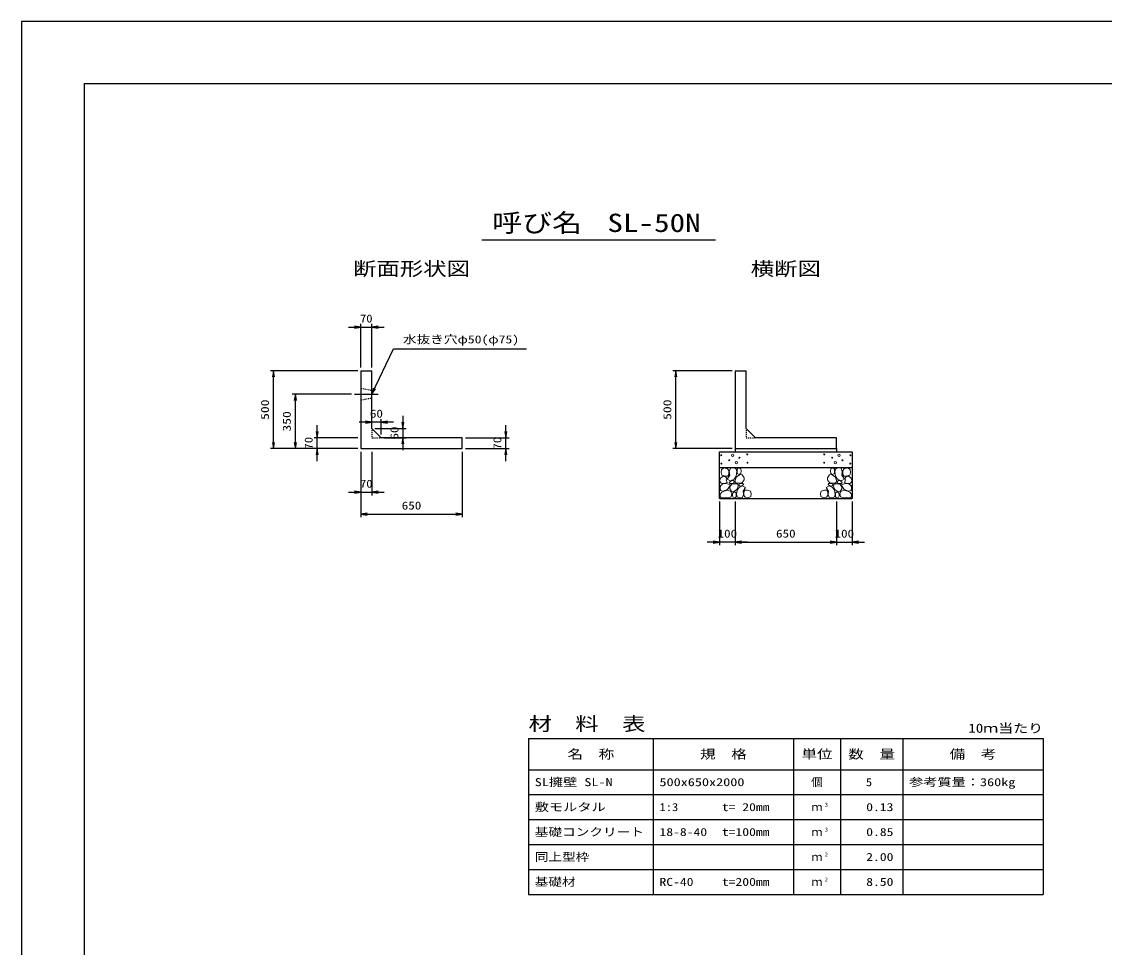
# Model space of a CAD drawing. Units: millimetres at full size. Extents: x 0 to 16820, y 0 to 11880.
# Drawn here: x 0 to 6942, y 5940 to 11880 of the extents above; entities that cross this region are included whole.
import ezdxf
from ezdxf.enums import TextEntityAlignment as Align

# ---------------------------------------------------------------- set-up
doc = ezdxf.new("R2010")
doc.units = ezdxf.units.MM
doc.linetypes.add('CHAIN', pattern=[18.5, 12, -1.5, 3.5, -1.5])
doc.linetypes.add('DASHED_SPACED', pattern=[12, 6, -6])
for name, color, linetype, lineweight in [('D-BMK', 2, 'CHAIN', 25), ('D-DCR-HCHn', 4, 'Continuous', 9), ('D-MTR-FRAM', 7, 'Continuous', 25), ('D-MTR-LINE', 7, 'Continuous', 25), ('D-STR-DIM', 7, 'Continuous', 25), ('D-STR-STRn', 1, 'Continuous', 25), ('D-STR-TXT', 7, 'Continuous', 25), ('D-TTL', 2, 'Continuous', 25), ('D-TTL-TXT', 7, 'Continuous', 25)]:
    doc.layers.add(name, color=color, linetype=linetype, lineweight=lineweight)
doc.layers.add('D-MTR', color=7, linetype='Continuous')
doc.layers.add('D-MTR-TXT', color=7, linetype='Continuous')
doc.styles.add('ＭＳ ゴシック', font='')
doc.styles.get('ＭＳ ゴシック').set_extended_font_data('MS Gothic')

# ---------------------------------------------------------------- blocks, each defined once
blk = doc.blocks.new('open_arrow')
at = {"color": 0, "linetype": 'Continuous', "lineweight": -2}
blk.add_lwpolyline([(7.5, 1.25), (0, 0), (7.5, -1.25)], dxfattribs=at)

msp = doc.modelspace()

# ---------------------------------------------------------------- linework, layer by layer
at = {"layer": 'D-BMK'}
msp.add_line((2135, 9490), (2285, 9490), dxfattribs=at)
at = {"layer": 'D-DCR-HCHn'}
for points in [[(4482.281, 8953.808), (4475.346, 8933.005), (4484.592, 8919.136), (4507.707, 8916.824), (4523.488, 8923.599), (4516.952, 8939.939), (4521.575, 8949.185), (4512.33, 8958.431), (4498.461, 8963.053)], [(4526.198, 9011.594), (4505.395, 9016.217), (4486.904, 9006.971), (4484.592, 8986.168), (4489.215, 8969.988), (4512.33, 8963.053), (4528.51, 8963.053), (4535.444, 8974.611), (4535.444, 9000.037)], [(4544.69, 9013.906), (4537.756, 8993.102), (4540.067, 8969.988), (4523.887, 8944.562), (4544.69, 8933.005), (4567.805, 8944.562), (4581.673, 8963.053), (4586.296, 8993.102), (4581.673, 9009.283), (4567.805, 9016.217)], [(4583.985, 8958.431), (4572.427, 8930.693), (4581.673, 8919.136), (4609.411, 8919.136), (4620.968, 8923.759), (4632.525, 8939.939), (4632.525, 8953.808), (4620.968, 8972.299), (4607.099, 8974.611)], [(4588.608, 9009.283), (4588.608, 8981.545), (4600.165, 8974.611), (4611.722, 8981.545), (4614.034, 8997.725), (4611.722, 9011.594), (4595.542, 9016.217)], [(5216.015, 8958.431), (5227.573, 8930.693), (5218.327, 8919.136), (5190.589, 8919.136), (5179.032, 8923.759), (5167.475, 8939.939), (5167.475, 8953.808), (5179.032, 8972.299), (5192.901, 8974.611)], [(5211.392, 9009.283), (5211.392, 8981.545), (5199.835, 8974.611), (5188.278, 8981.545), (5185.966, 8997.725), (5188.278, 9011.594), (5204.458, 9016.217)], [(5255.31, 9013.906), (5262.244, 8993.102), (5259.933, 8969.988), (5276.113, 8944.562), (5255.31, 8933.005), (5232.195, 8944.562), (5218.327, 8963.053), (5213.704, 8993.102), (5218.327, 9009.283), (5232.195, 9016.217)], [(5273.802, 9011.594), (5294.605, 9016.217), (5313.096, 9006.971), (5315.408, 8986.168), (5310.785, 8969.988), (5287.67, 8963.053), (5271.49, 8963.053), (5264.556, 8974.611), (5264.556, 9000.037)], [(5317.719, 8953.808), (5324.654, 8933.005), (5315.408, 8919.136), (5292.293, 8916.824), (5276.512, 8923.599), (5283.048, 8939.939), (5278.425, 8949.185), (5287.67, 8958.431), (5301.539, 8963.053)], [(4526.155, 8877.009), (4543.277, 8902.692), (4541.137, 8909.112), (4517.594, 8915.533), (4496.192, 8913.393), (4481.21, 8900.551), (4479.07, 8885.57), (4481.21, 8870.588), (4498.332, 8866.308)], [(4549.313, 8933.005), (4537.756, 8923.759), (4542.379, 8916.824), (4558.559, 8916.824), (4565.493, 8919.136), (4570.116, 8928.382), (4563.182, 8935.316)], [(4586.082, 8877.009), (4596.783, 8902.692), (4588.222, 8913.393), (4562.539, 8913.393), (4551.838, 8909.112), (4541.137, 8894.131), (4541.137, 8881.289), (4551.838, 8864.167), (4564.679, 8862.027)], [(4622.466, 8825.643), (4628.886, 8844.905), (4626.746, 8866.308), (4641.728, 8889.85), (4622.466, 8900.551), (4601.063, 8889.85), (4588.222, 8872.728), (4583.941, 8844.905), (4588.222, 8829.924), (4601.063, 8823.503)], [(4618.185, 8900.551), (4628.886, 8909.112), (4624.606, 8915.533), (4609.624, 8915.533), (4603.204, 8913.393), (4598.923, 8904.832), (4605.344, 8898.411)], [(5177.534, 8825.643), (5171.114, 8844.905), (5173.254, 8866.308), (5158.272, 8889.85), (5177.534, 8900.551), (5198.937, 8889.85), (5211.778, 8872.728), (5216.059, 8844.905), (5211.778, 8829.924), (5198.937, 8823.503)], [(5181.815, 8900.551), (5171.114, 8909.112), (5175.394, 8915.533), (5190.376, 8915.533), (5196.796, 8913.393), (5201.077, 8904.832), (5194.656, 8898.411)], [(5213.918, 8877.009), (5203.217, 8902.692), (5211.778, 8913.393), (5237.461, 8913.393), (5248.162, 8909.112), (5258.863, 8894.131), (5258.863, 8881.289), (5248.162, 8864.167), (5235.321, 8862.027)], [(5250.687, 8933.005), (5262.244, 8923.759), (5257.621, 8916.824), (5241.441, 8916.824), (5234.507, 8919.136), (5229.884, 8928.382), (5236.818, 8935.316)], [(5273.845, 8877.009), (5256.723, 8902.692), (5258.863, 8909.112), (5282.406, 8915.533), (5303.808, 8913.393), (5318.79, 8900.551), (5320.93, 8885.57), (5318.79, 8870.588), (5301.668, 8866.308)], [(4534.716, 8823.503), (4549.698, 8829.924), (4553.978, 8851.326), (4545.417, 8866.308), (4530.435, 8870.588), (4511.173, 8868.448), (4489.771, 8859.887), (4479.07, 8847.045), (4479.07, 8832.064), (4485.49, 8823.503), (4511.173, 8825.643)], [(4581.801, 8829.924), (4581.801, 8855.606), (4571.1, 8862.027), (4560.399, 8855.606), (4558.259, 8840.625), (4560.399, 8827.783), (4575.381, 8823.503)], [(4639.588, 8827.783), (4658.85, 8823.503), (4675.972, 8832.064), (4678.112, 8851.326), (4673.831, 8866.308), (4652.429, 8872.728), (4637.447, 8872.728), (4631.027, 8862.027), (4631.027, 8838.484)], [(5160.412, 8827.783), (5141.15, 8823.503), (5124.028, 8832.064), (5121.888, 8851.326), (5126.169, 8866.308), (5147.571, 8872.728), (5162.553, 8872.728), (5168.973, 8862.027), (5168.973, 8838.484)], [(5218.199, 8829.924), (5218.199, 8855.606), (5228.9, 8862.027), (5239.601, 8855.606), (5241.741, 8840.625), (5239.601, 8827.783), (5224.619, 8823.503)], [(5265.284, 8823.503), (5250.302, 8829.924), (5246.022, 8851.326), (5254.583, 8866.308), (5269.565, 8870.588), (5288.827, 8868.448), (5310.229, 8859.887), (5320.93, 8847.045), (5320.93, 8832.064), (5314.51, 8823.503), (5288.827, 8825.643)]]:
    msp.add_lwpolyline(points, close=True, dxfattribs=at)
for centre, radius in [((4485.727, 9097.43), 3), ((4558.336, 9097.43), 7.5), ((4653.131, 9103.481), 3), ((5146.869, 9103.481), 3), ((5241.664, 9097.43), 7.5), ((5314.273, 9097.43), 3), ((4486.869, 9043.919), 3), ((4537.292, 9065.761), 3), ((4581.664, 9049.97), 7.5), ((4602.708, 9081.639), 3), ((4654.273, 9049.97), 3), ((5145.727, 9049.97), 3), ((5197.292, 9081.639), 3), ((5218.336, 9049.97), 7.5), ((5262.708, 9065.761), 3), ((5313.131, 9043.919), 3)]:
    msp.add_circle(centre, radius, dxfattribs=at)
at = {"layer": 'D-MTR-FRAM'}
for p, q in [((3250, 7280), (6550, 7280)), ((3250, 7280), (3250, 6280)), ((6550, 7280), (6550, 6280)), ((3250, 6280), (6550, 6280))]:
    msp.add_line(p, q, dxfattribs=at)
at = {"layer": 'D-MTR-LINE'}
for p, q in [((4050, 7280), (4050, 6280)), ((4950, 7280), (4950, 6280)), ((5250, 7280), (5250, 6280)), ((5650, 7280), (5650, 6280)), ((3250, 7080), (6550, 7080)), ((3250, 6920), (6550, 6920)), ((3250, 6760), (6550, 6760)), ((3250, 6600), (6550, 6600)), ((3250, 6440), (6550, 6440))]:
    msp.add_line(p, q, dxfattribs=at)
at = {"layer": 'D-STR-DIM'}
for p, q in [((2175, 9660), (2175, 9940)), ((2245, 9660), (2245, 9940)), ((2095, 9920), (2325, 9920)), ((2155, 9640), (1595, 9640)), ((1615, 9140), (1615, 9640)), ((4555, 9640), (4175, 9640)), ((4195, 9140), (4195, 9640)), ((2115, 9490), (1735, 9490)), ((1755, 9140), (1755, 9490)), ((2385, 9310), (2165, 9310)), ((2245, 9290), (2245, 9330)), ((2305, 9230), (2305, 9330)), ((2445, 9350), (2445, 9130)), ((1895, 9060), (1895, 9290)), ((2265, 9270), (2465, 9270)), ((3105, 9060), (3105, 9290)), ((2155, 9210), (1875, 9210)), ((2325, 9210), (2465, 9210)), ((2845, 9210), (3125, 9210)), ((2155, 9140), (1595, 9140)), ((2155, 9140), (1735, 9140)), ((2155, 9140), (1875, 9140)), ((2175, 9120), (2175, 8840)), ((2175, 9120), (2175, 8700)), ((2245, 9120), (2245, 8840)), ((2825, 9120), (2825, 8700)), ((2845, 9140), (3125, 9140)), ((4555, 9140), (4175, 9140)), ((2095, 8860), (2325, 8860)), ((4475, 8800), (4475, 8520)), ((4575, 8800), (4575, 8520)), ((4575, 8800), (4575, 8520)), ((5225, 8800), (5225, 8520)), ((5225, 8800), (5225, 8520)), ((5325, 8800), (5325, 8520)), ((2175, 8720), (2825, 8720)), ((4655, 8540), (4395, 8540)), ((4575, 8540), (5225, 8540)), ((5145, 8540), (5405, 8540))]:
    msp.add_line(p, q, dxfattribs=at)
at = {"layer": 'D-STR-STRn'}
for p, q in [((2175, 9640), (2245, 9640)), ((2175, 9640), (2175, 9140)), ((2245, 9270), (2245, 9640)), ((4575, 9640), (4645, 9640)), ((4575, 9640), (4575, 9140)), ((4645, 9270), (4645, 9640)), ((2305, 9210), (2245, 9270)), ((4705, 9210), (4645, 9270)), ((2825, 9210), (2305, 9210)), ((2825, 9140), (2825, 9210)), ((5225, 9210), (4705, 9210)), ((5225, 9140), (5225, 9210)), ((2175, 9140), (2825, 9140)), ((4475, 8820), (4475, 9120)), ((4475, 9120), (5325, 9120)), ((4575, 9140), (5225, 9140)), ((4575, 9140), (4575, 9120)), ((5225, 9140), (5225, 9120)), ((5325, 9120), (5325, 8820)), ((4475, 9020), (5325, 9020)), ((4475, 8820), (5325, 8820))]:
    msp.add_line(p, q, dxfattribs=at)
at = {"layer": 'D-STR-STRn', "linetype": 'DASHED_SPACED'}
for p, q in [((2175, 9527.5), (2245, 9515)), ((2175, 9452.5), (2245, 9465))]:
    msp.add_line(p, q, dxfattribs=at)
at = {"layer": 'D-STR-STRn', "color": 2, "linetype": 'DASHED_SPACED'}
for p, q in [((2245, 9270), (2245, 9210)), ((4645, 9270), (4645, 9210)), ((2245, 9210), (2305, 9210)), ((4645, 9210), (4705, 9210))]:
    msp.add_line(p, q, dxfattribs=at)
at = {"layer": 'D-STR-TXT'}
msp.add_lwpolyline([(2245, 9490), (2385, 9780), (2425, 9780), (3238.096, 9780)], dxfattribs=at)
at = {"layer": 'D-TTL'}
for points in [[(0, 0), (16820, 0), (16820, 11880), (0, 11880)], [(400, 400), (16420, 400), (16420, 11480), (400, 11480)]]:
    msp.add_lwpolyline(points, close=True, dxfattribs=at)
at = {"layer": 'D-TTL-TXT'}
msp.add_line((2950, 10480), (4450, 10480), dxfattribs=at)

# ---------------------------------------------------------------- block references
at = {"layer": 'D-STR-DIM', "xscale": 5.33, "yscale": 5.33}
for p, rotation in [((2175, 9920), 180), ((1615, 9640), 270), ((4195, 9640), 270), ((1755, 9490), 270), ((2245, 9310), 180), ((2445, 9270), 90), ((1895, 9210), 90), ((3105, 9210), 90), ((1615, 9140), 90), ((1755, 9140), 90), ((2445, 9210), 270), ((4195, 9140), 90), ((1895, 9140), 270), ((3105, 9140), 270), ((2175, 8860), 180), ((2825, 8720), 180), ((4475, 8540), 180), ((5225, 8540), 180), ((5225, 8540), 180)]:
    msp.add_blockref('open_arrow', p, dxfattribs=dict(at, rotation=rotation))
for p in [(2245, 9920), (2305, 9310), (2245, 8860), (2175, 8720), (4575, 8540), (4575, 8540), (5325, 8540)]:
    msp.add_blockref('open_arrow', p, dxfattribs=at)
at = {"layer": 'D-STR-TXT', "xscale": 5.33, "yscale": 5.33, "rotation": 64.2}
msp.add_blockref('open_arrow', (2245, 9490), dxfattribs=at)

# ---------------------------------------------------------------- texts
at = {"layer": 'D-MTR', "style": 'ＭＳ ゴシック', "width": 1.25}
msp.add_text('材\u3000料\u3000表', height=87.98, dxfattribs=at).set_placement((3250, 7304), align=Align.BOTTOM_LEFT)
at = {"layer": 'D-MTR', "style": 'ＭＳ ゴシック', "width": 1.2}
msp.add_text('10ｍ当たり', height=58.65, dxfattribs=at).set_placement((6550, 7299.333), align=Align.BOTTOM_RIGHT)
at = {"layer": 'D-MTR-TXT', "style": 'ＭＳ ゴシック'}
for s, height, width, p in [('名\u3000称', 58.65, 1.25, (3650, 7180)), ('規\u3000格', 58.65, 1.25, (4500, 7180)), ('単位', 58.65, 1.25, (5100, 7180)), ('数\u3000量', 58.65, 1.25, (5450, 7180)), ('備\u3000考', 58.65, 1.25, (6100, 7180)), ('個', 51.32, 1.1, (5100, 7000))]:
    msp.add_text(s, height=height, dxfattribs=dict(at, width=width)).set_placement(p, align=Align.MIDDLE_CENTER)
for s, width, p in [('SL擁壁 SL-N', 1.3, (3290, 7000)), ('500x650x2000', 1.3, (4090, 7000)), ('参考質量：360kg', 1.3, (5690, 7000)), ('敷モルタル', 1.3, (3290, 6840)), ('1:3', 1.15, (4090, 6840)), ('t= 20mm', 1.25, (4490, 6840)), ('基礎コンクリート', 1.25, (3290, 6680)), ('18-8-40', 1.25, (4090, 6680)), ('t=100mm', 1.25, (4490, 6680)), ('同上型枠', 1.25, (3290, 6520)), ('基礎材', 1.25, (3290, 6360)), ('RC-40', 1.25, (4090, 6360)), ('t=200mm', 1.25, (4490, 6360))]:
    msp.add_text(s, height=51.32, dxfattribs=dict(at, width=width)).set_placement(p, align=Align.MIDDLE_LEFT)
for s, width, p in [('5', 1.15, (5453.553, 7000)), ('0.13', 1.25, (5590, 6840)), ('0.85', 1.25, (5590, 6680)), ('2.00', 1.25, (5590, 6520)), ('8.50', 1.25, (5590, 6360))]:
    msp.add_text(s, height=51.32, dxfattribs=dict(at, width=width)).set_placement(p, align=Align.MIDDLE_RIGHT)
for p in [(5100, 6840), (5100, 6680), (5100, 6520), (5100, 6360)]:
    msp.add_text('ｍ', height=51.32, dxfattribs=at).set_placement(p, align=Align.MIDDLE_CENTER)
at = {"layer": 'D-MTR-TXT', "style": 'ＭＳ ゴシック', "width": 1.15}
for s, p in [('3', (5150, 6835.333)), ('3', (5150, 6675.333)), ('2', (5150, 6515.333)), ('2', (5150, 6355.333))]:
    msp.add_text(s, height=25.66, dxfattribs=at).set_placement(p, align=Align.BOTTOM_LEFT)
at = {"layer": 'D-STR-DIM', "style": 'ＭＳ ゴシック'}
for s, width, p in [('70', 1.15, (2210, 9975)), ('60', 1.2, (2275, 9365)), ('70', 1.15, (2210, 8915)), ('650', 1.2, (2500, 8775)), ('100', 1.2, (4525, 8595)), ('650', 1.2, (4900, 8595)), ('100', 1.2, (5275, 8595))]:
    msp.add_text(s, height=51.32, dxfattribs=dict(at, width=width)).set_placement(p, align=Align.MIDDLE_CENTER)
for s, width, p in [('500', 1.25, (1560, 9390)), ('500', 1.25, (4140, 9390)), ('350', 1.25, (1700, 9315)), ('60', 1.2, (2390, 9240)), ('70', 1.15, (1840, 9175)), ('70', 1.15, (3050, 9175))]:
    msp.add_text(s, height=51.32, rotation=90, dxfattribs=dict(at, width=width)).set_placement(p, align=Align.MIDDLE_CENTER)
at = {"layer": 'D-STR-TXT', "style": 'ＭＳ ゴシック', "width": 1.25}
msp.add_text('水抜き穴φ50(φ75)', height=51.32, dxfattribs=at).set_placement((2445, 9800), align=Align.BOTTOM_LEFT)
at = {"layer": 'D-TTL-TXT', "style": 'ＭＳ ゴシック'}
for s, height, width, p in [('呼び名', 117.3, 1.2, (3305, 10495)), ('SL-50N', 117.3, 1.25, (4055, 10495)), ('断面形状図', 87.98, 1.25, (2500, 10224)), ('横断図', 87.98, 1.25, (4900, 10224))]:
    msp.add_text(s, height=height, dxfattribs=dict(at, width=width)).set_placement(p, align=Align.BOTTOM_CENTER)

doc.saveas('drawing.dxf')
